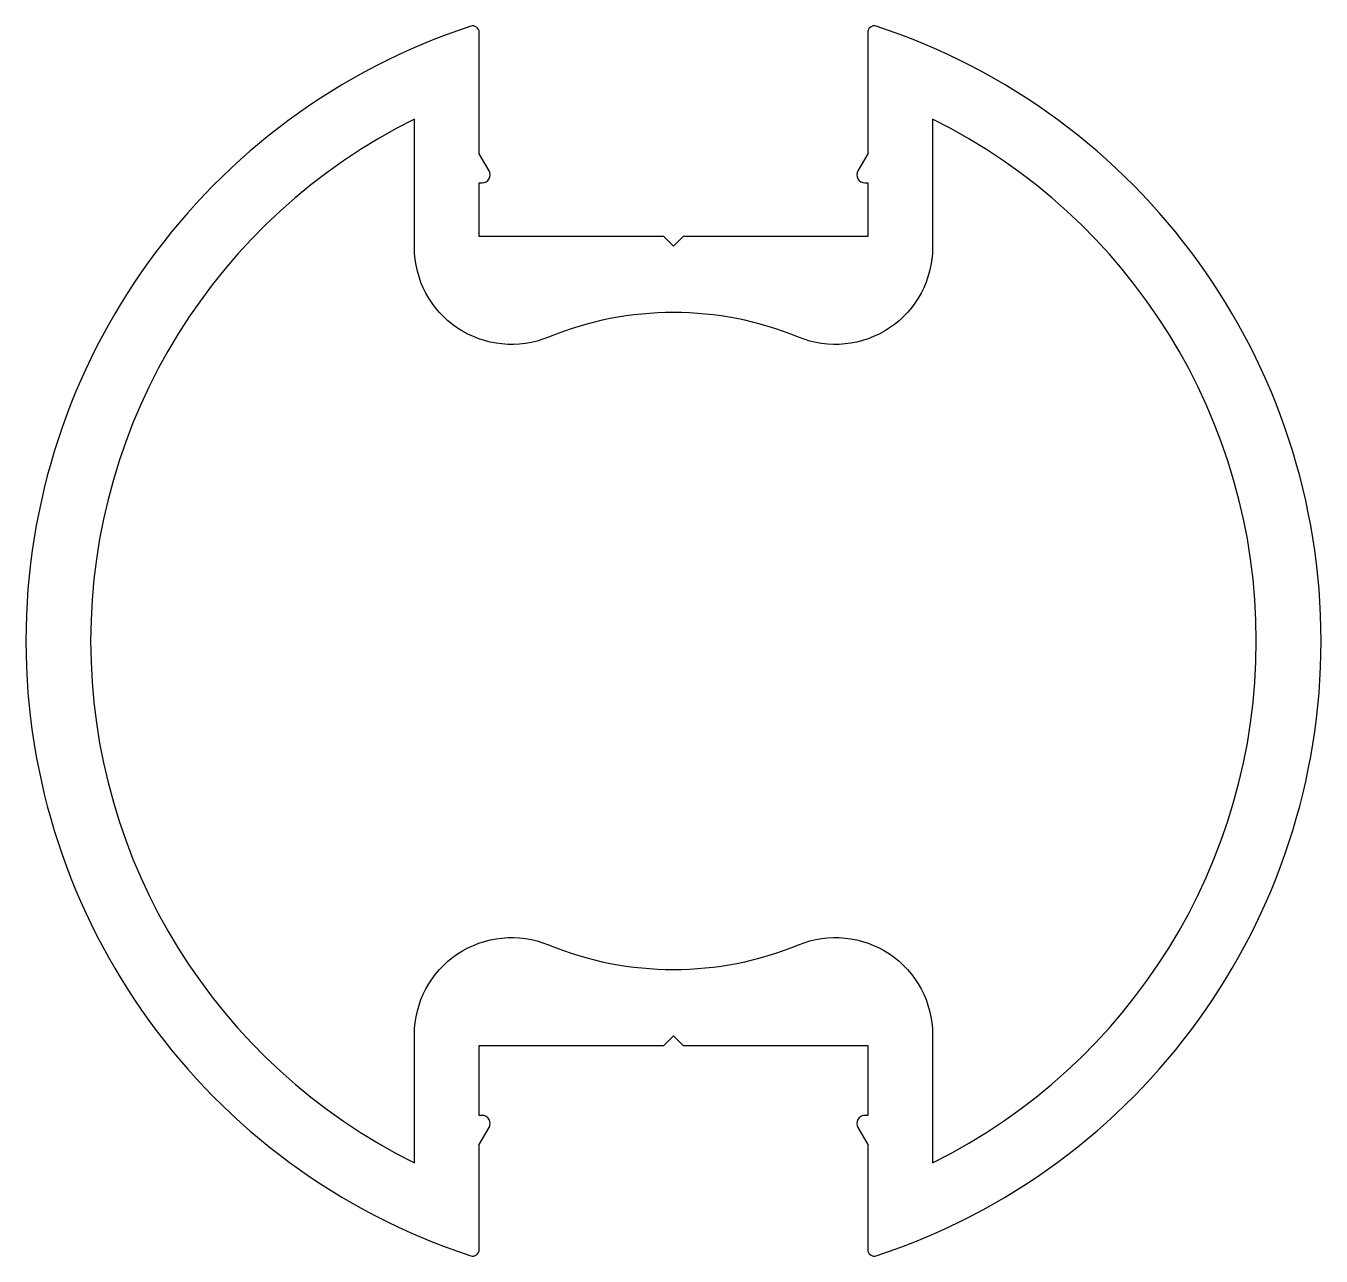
# Model space of a CAD drawing. Extents: x 929.9 to 969.9, y -21.8 to 16.2.
import ezdxf

# ---------------------------------------------------------------- set-up
doc = ezdxf.new("R2010")
doc.units = 0
doc.header["$LTSCALE"] = 15
doc.layers.get('0').update_dxf_attribs({"linetype": 'CONTINUOUS'})

msp = doc.modelspace()

# ---------------------------------------------------------------- linework, layer by layer
at = {"ltscale": 0.05}
for points in [[(955.867, -15.333), (955.867, -17.488), (955.781, -17.488, 0.57735), (955.564, -17.863), (955.867, -18.388), (955.867, -21.637, 0.510889), (956.13, -21.827, 0.723241), (956.13, 16.161, 0.510889), (955.867, 15.972), (955.867, 12.223), (955.564, 11.698, 0.57735), (955.781, 11.323), (955.867, 11.323), (955.867, 9.667), (950.167, 9.667), (949.867, 9.367), (949.567, 9.667), (943.867, 9.667), (943.867, 11.323), (943.954, 11.323, 0.57735), (944.171, 11.698), (943.867, 12.223), (943.867, 15.972, 0.510889), (943.605, 16.161, 0.723241), (943.605, -21.827, 0.510889), (943.867, -21.637), (943.867, -18.388), (944.171, -17.863, 0.57735), (943.954, -17.488), (943.867, -17.488), (943.867, -15.333), (949.567, -15.333), (949.867, -15.033), (950.167, -15.333)], [(941.867, 13.292, 0.620174), (941.867, -18.957), (941.867, -14.995, -0.533658), (946.008, -12.22, 0.197532), (953.727, -12.22, -0.533658), (957.867, -14.995), (957.867, -18.957, 0.620174), (957.867, 13.292), (957.867, 9.33, -0.533658), (953.727, 6.555, 0.197532), (946.008, 6.555, -0.533658), (941.867, 9.33)]]:
    msp.add_lwpolyline(points, format="xyb", close=True, dxfattribs=at)

doc.saveas('drawing.dxf')
